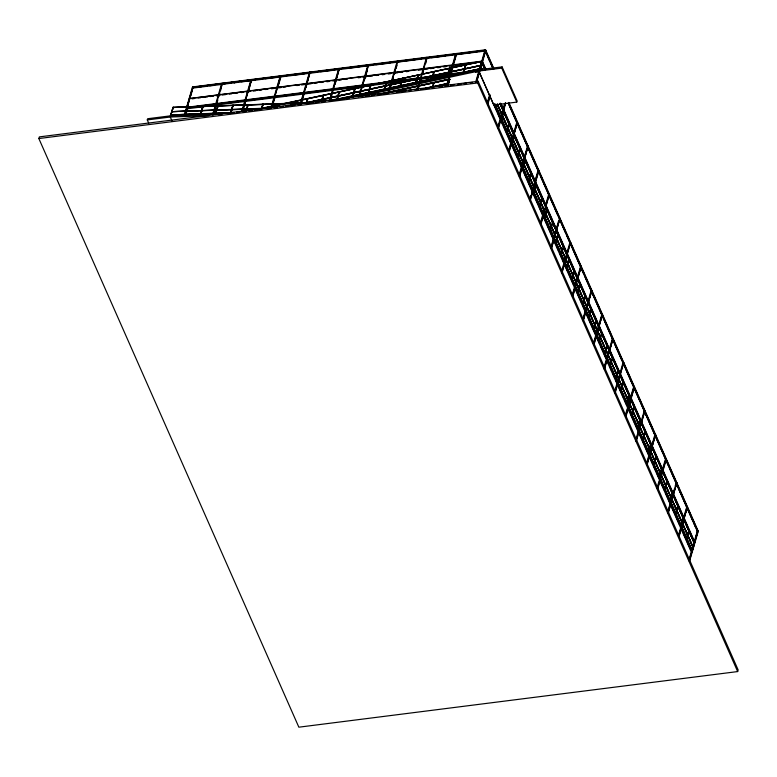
<?xml version="1.0" encoding="UTF-8"?>
<svg xmlns="http://www.w3.org/2000/svg" width="777" height="777" viewBox="0 0 777 777"><rect width="100%" height="100%" fill="white"/><g stroke="black" fill="none" stroke-linecap="round" stroke-linejoin="round"><path stroke-width="1.17" d="M425.922 88.073L448.387 83.265L427.185 88.287M378.632 94.289L449.601 79.118L378.603 94.512M383.44 93.745L449.708 79.371L383.469 93.531M479.312 68.91L330.303 100.544M339.85 98.99L479.448 68.939L335.013 99.757M307.673 102.826L480.283 65.443L305.225 102.865M481.458 61.519L261.48 108.324M263.937 108.285L481.487 61.296M38.85 138.549L39.336 136.888L478.146 81.274L738.15 669.92L737.664 671.571L298.854 727.185L38.85 138.549L477.67 82.935L478.146 81.274M148.737 123.213L147.29 119.93L147.64 118.726L170.629 115.812L221.503 114.034M170.377 115.686C178.545 90.006 165.248 133.576 173.154 107.343M170.513 115.977L173.281 107.634M170.629 115.812L170.28 117.016L172.173 121.309M184.353 114.967L192.434 87.15L193.055 87.073L190.919 95.688M186.626 107.945L189.539 99.301L187.49 106.808M485.703 69.406L482.07 61.13L189.365 98.524M476.738 81.789L485.829 50.495L485.353 49.815L192.813 86.888L192.541 87.587L193.279 87.568M184.907 114.306L192.317 88.811M184.771 115.181L193.055 87.073M193.172 87.141L192.9 87.84L192.677 87.345M185.538 114.229L188.228 104.953M185.363 115.171C193.522 89.491 180.235 133.052 188.141 106.828M185.489 115.452L187.772 106.867M200.349 114.646C208.508 88.966 195.221 132.527 203.118 106.303M200.476 114.938L202.758 106.352M212.597 114.734L221.688 83.45L222.309 83.372L220.513 90.822M213.015 114.947L222.309 83.372M214.112 112.84L216.132 105.886M217.142 102.409L217.822 100.087M218.832 96.61L219.842 93.133M215.326 114.122C223.485 88.442 210.198 132.003 218.104 105.779M215.452 114.413L217.735 105.827M228.399 103.564L228.729 102.428M234.431 82.818L234.644 82.071M230.614 112.568L233.081 105.254L231.109 112.811M230.74 112.85L232.721 105.303M230.672 113.559L233.081 105.254M241.851 111.033L250.942 79.74L251.563 79.662L248.417 91.744M242.278 111.237L251.369 79.953M242.473 110.956L251.563 79.662M243.036 110.285L245.726 101.02M245.891 111.004L248.067 104.74L246.688 110.208M246.319 110.256L247.698 104.778M246.26 110.956L248.067 104.74M261.179 109.44L263.053 104.215L261.975 108.654M261.606 108.702L262.684 104.264M261.538 109.402L263.053 104.215M271.105 107.323L280.196 76.029L281.041 76.447L280.196 76.029M271.532 107.537L280.623 76.243M271.736 107.245L280.827 75.952M272.29 106.585L274.98 97.31M278.011 86.878L280.701 77.613M275.116 107.42L276.088 105.303L275.612 107.673M275.243 107.712L275.718 105.351M275.485 107.381L276.088 105.303M276.457 107.886L278.03 103.691L277.253 107.09M276.894 107.139L277.661 103.739M276.826 107.838L278.03 103.691M290.627 105.08L291.899 101.923L291.122 105.322M290.763 105.371L291.53 101.972M290.996 105.031L291.899 101.923M292.045 105.293L293.016 103.166L292.54 105.536M292.171 105.575L292.647 103.215M292.414 105.245L293.016 103.166M300.019 104.778L309.45 72.329L310.081 72.242L305.924 87.811M300.446 104.982L309.877 72.533M300.65 104.701L310.081 72.242M301.884 101.719L303.904 94.765M306.138 102.739L307.711 98.543L306.633 102.982M306.274 103.03L307.342 98.592M306.507 102.69L307.711 98.543M321.348 101.428L323.523 95.163L321.843 101.68M321.484 101.719L323.154 95.212M321.717 101.389L323.523 95.163M329.273 101.068L338.704 68.619L339.335 68.541L335.178 84.101M330.04 100.116L339.131 68.823M329.904 100.991L339.335 68.541M330.458 100.33L331.808 95.688M336.558 100.126L339.335 91.783L337.354 99.33M336.995 99.378L338.966 91.832M336.927 100.078L339.335 91.783M352.37 96.746C360.538 71.066 347.241 114.627 355.147 88.403M352.505 97.038L354.788 88.452M358.867 96.202L367.958 64.909L368.803 65.326M359.295 96.406L368.385 65.122M359.498 96.125L368.589 64.831M364.763 79.235L367.463 69.969M368.181 93.366C376.35 67.686 363.053 111.247 370.959 85.023M368.317 93.658L370.6 85.072M383.993 89.986C392.162 64.306 378.865 107.867 386.771 81.643M384.129 90.278L386.412 81.692M388.121 92.492L397.212 61.208L398.057 61.626M388.549 92.706L397.843 61.121M388.966 92.91L389.646 90.598M390.656 87.121L391.666 83.644M392.676 80.167L393.347 77.846M394.357 74.369L395.367 70.892M396.037 68.58L397.047 65.103M399.805 86.606C407.974 60.927 394.677 104.487 402.583 78.263M399.941 86.898L402.224 78.312M401.35 91.443L402.321 89.326L401.845 91.696M401.486 91.735L401.952 89.374M401.719 91.404L402.321 89.326M415.627 83.226C423.786 57.547 410.499 101.107 418.395 74.883M415.753 83.518L418.036 74.932M416.559 90.142L418.133 85.946L417.356 89.345M416.928 90.093L418.133 85.946M417.045 89.947L426.466 57.498L427.097 57.42L425.631 63.704M417.463 90.151L427.097 57.42M418.56 88.044L419.57 84.567M420.24 82.255L421.251 78.778M422.941 72.98L423.611 70.658M431.439 79.846C439.597 54.167 426.311 97.727 434.207 71.503M431.565 80.138L433.848 71.552M432.07 87.801L433.945 82.566L432.867 87.005M432.439 87.752L433.945 82.566M437.364 77.078L437.694 75.952M443.385 56.342L443.609 55.585M447.251 76.467C455.409 50.787 442.123 94.347 450.019 68.123M447.377 76.758L449.66 68.172M446.299 86.237L455.72 53.788L456.565 54.205L455.72 53.788M447.727 82.974L449.077 78.331M449.747 76.02L456.148 54.002M446.921 86.16L456.352 53.71M447.581 85.451L449.757 79.186L448.378 84.664M451.855 70.435L452.865 66.958M453.535 64.637L456.235 55.361M447.717 85.742L449.757 79.186M463.063 73.087C471.221 47.407 457.935 90.967 465.831 64.744M463.189 73.378L465.472 64.792M479.234 69.658L481.643 61.364L479.234 70.532M481.41 61.694L478.768 71.037L493.783 105.021L516.763 102.108L517.123 100.903L502.107 66.909L478.875 69.707M475.553 82.527L484.974 50.078L485.606 50L476.175 82.449M476.019 81.944L476.369 81.993M481.973 69.969L480.565 66.414L482.352 69.707M481.798 61.83L482.07 61.13M486.538 53.788L485.353 49.815M476.311 81.585L485.402 50.291L192.851 87.364M476.408 82.119L475.99 81.808M479.73 70.775L482.138 62.481M482.323 61.762L481.905 61.451M485.606 50.447L192.647 87.209M487.519 101.942L489.539 94.988M487.47 104.176L490.161 94.911M487.694 104.672L490.384 95.406M516.763 102.108L501.757 68.123L502.107 66.909M496.843 104.361L495.707 107.809L496.969 104.652M497.804 127.137L499.825 120.182M500.835 116.715L504.535 103.963M498.562 126.195L505.293 103.011M498.086 128.224L505.497 102.719M498.31 128.72L505.72 103.224M501.923 116.744C510.081 90.909 494.803 141.735 503.564 111.849M508.76 150.029L513.471 133.799M514.141 131.478L516.841 122.212L517.463 122.572M509.178 150.233L517.259 122.416M508.712 152.263L517.463 122.135L509.265 151.602M519.376 174.067L527.457 146.251L528.088 146.173L519.551 176.806M519.463 175.437L527.884 146.465M519.327 176.311L528.088 146.173M525.349 161.169L522.931 169.464L524.912 161.907M530.788 173.494L528.379 181.789L530.361 174.242M529.661 199.271L530.672 195.794M532.692 188.84L537.742 171.455M532.264 191.093L532.896 190.647L532.264 191.093L530.332 186.723M530.419 198.32L538.5 170.503M529.953 200.349L538.704 170.221L538.296 170.794M538.704 170.658L538.296 170.348L538.927 170.717L530.167 200.845M535.207 188.646L536.47 185.489L533.828 194.124L536.237 185.82M540.646 200.971L541.919 197.814L539.267 206.449L541.686 198.154M540.617 222.154L544.658 208.246M545.998 203.613L548.698 194.337L549.436 194.328L548.805 194.774L547.95 192.21M540.569 224.388L549.32 194.26L541.122 223.727M545.493 215.375L546.697 211.227M550.942 227.71L551.845 224.602M551.233 246.192L558.644 220.697M551.32 247.562L559.741 218.59M551.184 248.436L559.945 218.308L559.314 218.386M559.945 218.745L556.633 211.878M551.408 248.931L559.945 218.308M556.39 240.035L557.294 236.927M563.471 247.475L561.052 255.769L562.13 251.33M561.518 271.396L569.939 242.424L570.561 242.793M566.87 253.797L567.385 253.729M571.969 247.232L570.153 242.482M562.14 271.319L570.561 242.346L562.024 272.98M568.91 259.8L566.501 268.094L567.579 263.665M574.358 272.135L571.95 280.429L573.931 272.882M572.134 295.445L576.855 279.215M577.865 275.738L580.555 266.472L581.186 266.385L572.979 295.862M580.769 266.521L581.293 266.453L580.769 266.521L574.494 252.311M572.902 294.493L580.982 266.676M572.426 296.523L581.186 266.385M579.807 284.46L577.398 292.754L579.37 285.208M585.246 296.795L582.837 305.089L584.819 297.542M583.09 318.327L590.841 291.666M585.363 311.305L585.994 310.858L585.363 311.305L582.954 305.847M583.177 319.697L591.598 290.724M583.051 320.561L591.802 290.433L591.171 290.511M591.802 290.88L588.5 284.003M583.265 321.066L591.802 290.433M589.665 311.946L590.938 308.79L588.286 317.414L590.695 309.12M593.375 343.531L599.096 323.824M599.776 321.513L601.796 314.559L602.534 314.539M607.216 327.01L602.01 314.607M594.133 342.579L602.214 314.763M594.007 343.444L602.418 314.471L593.89 345.105M599.951 338.675L600.854 335.567M607.031 346.115L604.623 354.409L606.303 347.892M604.001 367.57L606.021 360.615M607.361 355.983L612.412 338.597L613.043 338.519L604.506 369.143M613.043 338.966L612.519 339.025L613.257 339.015M604.079 368.939L612.839 338.811M604.283 368.648L613.043 338.519M612.48 358.44L610.071 366.734L611.752 360.227M615.986 376.699L616.588 374.631M614.957 390.452L620.007 373.067M620.677 370.755L622.698 363.801M614.908 392.696L623.659 362.558L615.122 393.191M623.659 363.005L623.037 362.645M623.368 383.1L620.959 391.394L622.037 386.956M628.816 395.425L626.408 403.729L628.389 396.173M625.232 415.656L627.253 408.702M628.263 405.225L633.313 387.84M633.867 386.742L634.391 386.674L633.867 386.742L634.838 388.927M626 414.704L634.081 386.897M625.864 415.578L634.285 386.606L633.653 386.684L634.498 387.101L634.285 386.606M625.747 417.23L634.498 387.101M634.265 407.76L631.856 416.054L632.633 412.655M633.236 410.577L634.498 407.42L631.73 415.763M638.675 422.911L639.947 419.755L637.295 428.389L639.714 420.085M635.858 439.704L638.208 431.585M639.218 428.108L644.269 410.722L644.9 411.091M635.945 441.064L644.9 410.644L636.363 441.278M644.123 435.237L645.396 432.08L642.744 440.714L645.153 432.42M647.144 461.421L654.555 435.926M649.193 455.186L649.718 455.118M646.901 463.956L655.312 434.974M646.765 464.821L655.516 434.693L646.988 465.316M654.108 463.014L655.322 458.857M659.556 475.339L660.761 471.192M657.099 487.781L659.119 480.837M661.14 473.883L665.18 459.974M666.142 459.178L665.734 458.867L666.355 459.226L657.604 489.364M657.381 488.869L666.142 458.731L665.734 459.314M665.005 487.674L666.21 483.517M668.055 510.674L674.446 488.646M675.126 486.334L676.136 482.857L676.874 482.847M667.802 513.199L676.553 483.061M668.006 512.907L676.757 482.779L668.22 513.403M677.835 506.4L675.417 514.695L676.194 511.295M683.643 518.677L680.866 527.02L683.517 518.395M682.07 522.872L682.973 519.764M678.671 534.712L686.751 506.895L687.383 506.818L678.845 537.451M682.391 530.973L681.05 527.321M687.596 507.313L686.975 507.4L685.518 503.671M678.758 536.081L687.179 507.109M678.622 536.956L687.383 506.818M681.575 527.253L680.943 527.69M687.694 533.877L688.966 530.72L686.188 539.063M688.956 559.916L690.976 552.962M691.986 549.485L697.037 532.099M691.928 550.359L694.483 543.084M689.461 561.489L698.222 531.361L697.591 530.992M690.52 555.778L692.958 547.27L497.241 104.167M693.55 545.347L695.23 539.549M695.91 537.237L697.367 530.944L698.115 530.934L508.886 102.525M689.714 558.964L697.795 531.147M689.248 560.994L697.999 530.866M691.559 551.738L692.122 551.641L694.531 543.337L500.233 103.312M313.549 102.379L172.931 107.508L313.655 102.622M301.437 103.283L173.038 107.275M259.052 108.858L171.727 111.655L271.154 107.964M227.826 113.16L170.785 114.899L233.877 112.471M254.39 109.839L259.12 108.829M254.361 110.062L258.042 109.334M262.645 108.294L481.594 61.548M255.652 110.062L258.022 109.557M298.125 104.38L301.68 103.623M298.106 104.604L301.651 103.846M306.381 102.836L480.254 65.666M298.242 104.633L300.602 104.128M306.517 102.865L480.39 65.695M341.909 99.155L479.118 69.823M358.119 96.824L478.768 71.037L501.757 68.123M421.183 89.083L423.552 88.578M425.893 88.296L448.504 83.518M310.295 72.747L309.45 72.329M339.549 69.036L338.704 68.619M485.081 50.515L485.829 50.495M197.717 87.228L201.33 86.771M203.739 86.47L207.342 86.004M209.751 85.703L213.364 85.247M222.999 84.023L225.408 83.722M229.021 83.265L231.42 82.954M233.828 82.653L237.441 82.197M241.055 81.74L243.463 81.43M247.076 80.973L249.485 80.672M253.098 80.206L255.497 79.905M259.11 79.448L262.723 78.992M265.132 78.681L268.745 78.224M271.154 77.923L274.767 77.467M284.392 76.243L286.8 75.942M290.413 75.486L292.822 75.175M295.231 74.874L298.844 74.417M302.457 73.951L304.866 73.65M308.469 73.193L310.878 72.892M314.491 72.426L316.899 72.125M320.512 71.669L324.126 71.212M326.534 70.901L330.147 70.445M332.546 70.144L334.955 69.833M338.568 69.376L340.977 69.075M345.794 68.463L348.203 68.162M350.612 67.852L354.225 67.395M356.633 67.094L360.237 66.628M362.645 66.327L366.258 65.87M369.871 65.414L372.28 65.103M375.893 64.646L378.302 64.345M381.915 63.889L385.518 63.432M387.927 63.122L390.336 62.82M393.949 62.364L402.379 61.296M405.992 60.839L409.596 60.373M412.004 60.072L415.617 59.615M418.026 59.305L421.639 58.848M424.048 58.547L426.456 58.246M431.274 57.634L433.683 57.323M437.286 56.867L439.695 56.566M443.308 56.109L445.716 55.798M449.329 55.342L451.738 55.041M455.351 54.584L457.76 54.273M461.363 53.817L463.772 53.516M467.385 53.05L470.998 52.593M473.407 52.292L477.02 51.836M479.428 51.525L483.041 51.068M192.638 88.122L485.178 51.049L493.026 68.813M481.934 61.577L189.394 98.65L189.617 99.155M192.016 98.844L194.425 98.543M198.038 98.087L200.447 97.776M204.06 97.319L207.673 96.863M210.081 96.562L213.694 96.105M216.093 95.794L219.706 95.338M222.115 95.037L225.728 94.571M229.341 94.114L231.75 93.813M235.363 93.357L237.772 93.046M241.385 92.589L243.784 92.288M246.192 91.977L249.805 91.521M253.419 91.064L255.827 90.763M259.44 90.307L261.849 89.996M265.462 89.54L267.861 89.238M271.474 88.782L275.087 88.316M277.496 88.015L281.109 87.558M283.518 87.247L285.926 86.946M296.756 85.577L299.164 85.266M301.573 84.965L305.186 84.508M307.595 84.198L311.208 83.741M314.821 83.285L317.23 82.984M320.833 82.527L323.242 82.216M326.855 81.76L329.263 81.459M332.877 80.993L336.49 80.536M338.898 80.235L341.307 79.924M344.91 79.468L347.319 79.167M358.158 77.797L360.567 77.486M362.976 77.185L366.589 76.729M368.997 76.418L372.601 75.961M376.214 75.505L378.622 75.204M382.235 74.738L384.644 74.437M388.257 73.98L390.666 73.669M394.279 73.213L397.882 72.756M400.291 72.455L402.7 72.144M406.313 71.688L408.721 71.387M418.356 70.163L421.96 69.707M424.368 69.406L427.981 68.949M430.39 68.638L434.003 68.182M437.616 67.725L440.025 67.414M443.638 66.958L446.037 66.657M449.65 66.2L452.059 65.89M455.672 65.433L458.08 65.132M461.693 64.676L464.102 64.365M467.715 63.908L470.124 63.607M473.727 63.151L476.136 62.84M481.653 62.238L485.518 69.998M480.497 66.637L482.284 69.93M186.898 107.255L479.438 70.183M186.762 107.702L473.29 71.397M186.985 108.207L189.394 107.896M199.019 106.672L202.632 106.216M205.041 105.915L208.654 105.458M212.267 105.002L214.675 104.691M218.288 104.235L220.687 103.933M224.3 103.477L226.709 103.166M230.322 102.71L232.731 102.409M236.344 101.952L238.753 101.641M242.366 101.185L244.774 100.884M248.378 100.418L250.786 100.116M254.4 99.66L258.013 99.203M260.421 98.893L264.034 98.436M266.443 98.135L270.056 97.679M279.681 96.455L282.09 96.154M285.703 95.697L288.112 95.386M290.52 95.085L294.133 94.629M297.737 94.163L300.145 93.862M303.758 93.405L306.167 93.094M309.78 92.638L312.189 92.337M315.802 91.88L319.415 91.424M321.824 91.113L325.427 90.656M327.836 90.355L330.244 90.045M341.084 88.675L343.492 88.374M345.901 88.063L349.504 87.607M351.913 87.306L355.526 86.839M359.139 86.383L361.548 86.082M365.161 85.625L367.57 85.315M371.183 84.858L373.582 84.557M383.216 83.333L385.625 83.032M389.238 82.576L391.647 82.265M402.476 80.895L404.885 80.585M407.294 80.284L410.907 79.827M413.315 79.516L416.928 79.06M426.554 77.846L428.962 77.535M432.575 77.078L434.984 76.777M438.597 76.321L441.006 76.01M444.619 75.554L447.028 75.252M450.631 74.796L453.04 74.485M463.879 73.116L466.287 72.805M186.606 108.858L462.441 73.902M475.573 72.242L479.156 71.785L691.549 552.641M449.883 79.477L449.397 79.235M434.071 82.857L433.576 82.615M147.29 119.93L170.28 117.016L209.042 115.666M418.259 86.237L417.764 85.994M218.386 114.598L221.999 114.141M230.429 113.073L234.042 112.607M236.451 112.306L240.064 111.849M242.463 111.538L246.076 111.082M248.485 110.781L252.098 110.324M254.506 110.013L258.119 109.557M267.744 108.343L271.358 107.877M273.766 107.576L277.379 107.119M279.788 106.818L283.401 106.352M285.81 106.051L289.423 105.594M291.831 105.284L295.435 104.827M297.844 104.526L301.457 104.069M309.887 103.001L313.5 102.545M315.909 102.234L319.512 101.777M321.921 101.476L325.534 101.02M329.147 100.554L332.76 100.097M335.169 99.796L337.577 99.495M341.19 99.029L344.794 98.572M347.202 98.271L349.611 97.96M365.268 95.979L368.881 95.522M371.28 95.221L374.893 94.765M377.301 94.454L380.915 93.998M383.323 93.696L385.732 93.386M396.561 92.016L400.174 91.56M402.583 91.249L406.196 90.792M408.605 90.491L411.014 90.181M414.627 89.724L418.24 89.268M420.639 88.966L424.252 88.51M426.66 88.199L429.069 87.898M438.704 86.674L442.317 86.218M444.726 85.917L448.329 85.451M450.738 85.149L454.351 84.693M457.964 84.237L461.577 83.78M463.986 83.469L466.394 83.168M470.007 82.712L472.406 82.401M366.822 95.872L369.23 95.571M503.671 109.47L503.04 109.916L503.564 109.848M500.514 118.59L501.039 118.522M500.407 118.959L500.932 118.9M516.948 122.64L517.686 122.63M508.877 123.883L506.594 132.469L509.003 124.174M513.762 133.576L514.287 133.508L513.655 133.955M514.325 136.218L512.043 144.804L514.452 136.509M511.14 142.628L511.664 142.56L511.023 143.007L507.167 134.266M528.195 146.241L527.67 146.309L520.92 131.012M528.088 146.62L527.564 146.688L522.736 135.752M527.68 146.756L528.302 146.668M519.774 148.543L517.492 157.129L519.9 148.834M524.388 157.624L524.912 157.556M524.281 157.993L524.796 157.935M525.213 160.878L522.804 169.172M522.28 166.608L521.649 167.045L522.173 166.977M530.662 173.203L528.253 181.497M549.543 194.755L548.698 194.337M545.629 205.711L546.144 205.643L545.512 206.08M546.998 210.198L544.716 218.784L547.125 210.48M559.421 218.813L560.159 218.803M552.447 222.523L550.165 231.109L552.573 222.814M556.245 229.749L556.769 229.681L556.138 230.128M557.896 234.848L555.613 243.444L558.022 235.14M553.612 238.801L554.137 238.733L553.506 239.18L555.924 244.638M570.046 242.861L570.784 242.842M563.335 247.183L560.926 255.478M568.783 259.508L566.375 267.812M564.238 262.84L564.762 262.781L564.121 263.218L563.16 261.033M581.4 266.89L580.555 266.472M574.232 271.843L571.823 280.138M579.681 284.168L577.262 292.473M574.854 286.888L575.378 286.82L574.747 287.267L581.983 303.652M591.278 290.938L592.025 290.928M585.12 296.503L582.711 304.798M588.102 301.874L588.626 301.816L587.995 302.253M601.903 314.986L602.428 314.918M602.641 314.976L601.796 314.559M596.017 321.163L593.735 329.749L596.144 321.455M598.727 325.922L599.252 325.854M598.611 326.301L599.135 326.233M601.456 333.488L599.174 342.074L601.592 333.78M596.095 334.974L596.619 334.906M596.503 335.285L595.017 333.168M606.905 345.823L604.496 354.118M609.343 349.961L609.867 349.903L609.236 350.34M612.354 358.148L609.945 366.443M606.711 359.013L607.235 358.945L606.604 359.392L608.537 363.762M623.144 363.073L623.882 363.063M617.802 370.483L615.384 378.778M617.929 370.775L615.52 379.069M619.968 374.009L620.483 373.941L619.852 374.388M623.241 382.808L620.833 391.103M628.69 395.143L626.281 403.438M630.584 398.047L631.109 397.989L630.477 398.426M627.952 407.099L628.476 407.031L627.845 407.478M645.124 411.14L644.376 411.159L647.387 417.336M641.2 422.096L641.724 422.028L641.093 422.474M638.577 431.148L639.092 431.08L638.461 431.517M654.894 434.77L655.633 434.761L655.001 435.198L652.107 428.642M655.108 435.266L655.739 435.188M650.475 444.454L648.193 453.049L650.602 444.745M651.825 446.134L652.35 446.066L651.709 446.513M655.924 456.789L653.506 465.083M656.05 457.08L653.642 465.374M661.363 469.114L659.081 477.7L661.499 469.405M659.809 479.234L660.333 479.166L659.702 479.603M666.812 481.449L664.529 490.034L666.938 481.74M676.981 483.275L676.243 483.284L684.556 501.486M672.26 493.774L669.978 502.36L672.387 494.065M673.067 494.221L673.581 494.153M672.95 494.599L673.474 494.531M670.434 503.273L670.959 503.205M670.842 503.583L670.328 503.651L665.5 492.725M677.699 506.109L675.291 514.403M686.965 506.954L687.49 506.886L686.858 507.332L682.031 496.396M683.682 518.269L684.207 518.201L683.274 518.725M688.723 531.06L686.314 539.355M692.958 547.27L497.562 104.128M692.326 550.475L494.832 104.079M691.948 550.747L495.143 104.04M691.627 551.388L692.19 551.291L494.764 104.312M303.865 103.195L307.498 103.069M311.13 102.943L313.549 102.855M171.727 111.655L271.27 108.207M170.785 114.899L233.984 112.723M231.459 113.034L233.877 112.947M485.712 50.068L493.919 68.648M538.704 170.221L538.927 170.717M666.142 458.731L666.355 459.226M698.222 531.361L697.746 530.672L697.843 531.623M485.402 50.291L493.745 69.172M508.459 102.486L697.999 531.303M485.198 50.136L488.092 56.692M489.054 58.877L490.986 63.248M510.295 106.964L511.256 109.149M512.228 111.334L513.675 114.617M514.636 116.803L517.055 122.261M518.502 125.544L519.949 128.817M528.156 147.397L529.118 149.582M530.089 151.768L531.536 155.05M532.498 157.236L535.402 163.792M536.363 165.977L537.81 169.26M538.772 171.445L546.979 190.025M550.359 197.669L551.806 200.952M552.777 203.137L555.672 209.693M560.013 219.532L564.84 230.458M565.811 232.644L567.259 235.926M568.22 238.112L569.667 241.385M570.639 243.57L573.533 250.126M582.216 269.804L583.673 273.077M586.081 278.545L587.529 281.818M592.356 292.754L596.697 302.583M597.668 304.769L599.116 308.051M600.077 310.237L601.524 313.519M603.943 318.978L605.39 322.261M606.351 324.446L612.15 337.558M612.635 338.655L614.558 343.026M616.006 346.299L616.977 348.484M617.938 350.67L619.386 353.953M620.357 356.138L623.251 362.694M624.213 364.879L632.42 383.459M635.8 391.113L637.247 394.386M638.218 396.571L641.112 403.127M642.074 405.312L644.007 409.683M648.348 419.522L652.699 429.36M653.661 431.546L655.108 434.819M656.079 437.004L658.974 443.57M659.935 445.755L665.248 457.77M665.734 458.867L669.104 466.521M671.522 471.979L672.969 475.262M673.931 477.447L675.864 481.818M689.384 512.412L690.831 515.695M691.792 517.88L697.105 529.904M484.974 50.078L485.198 50.583M569.939 242.424L570.153 242.919M612.412 338.597L612.635 339.093M644.269 410.722L644.492 411.227M676.136 482.857L676.349 483.352M686.751 506.895L686.975 507.4M487.5 55.973L489.908 61.441M490.879 63.627L492.812 67.997M508.741 104.06L521.775 133.566M528.525 148.873L536.256 166.356M537.218 168.541L539.636 174.009M540.598 176.194L554.118 206.789M555.079 208.974L557.488 214.442M559.906 219.91L565.695 233.022M566.666 235.208L569.56 241.764M572.94 249.417L583.556 273.455M584.527 275.641L590.802 289.85M591.763 292.035L601.417 313.889M608.177 329.195L613.49 341.21M614.452 343.395L621.697 359.79M623.62 364.16L625.067 367.443M626.039 369.629L633.274 386.023M634.246 388.209L639.549 400.233M640.52 402.418L651.136 426.456M655.487 436.295L663.208 453.778M664.17 455.963L668.997 466.89M669.968 469.075L677.69 486.567M678.651 488.752L681.07 494.211M687.344 508.42L689.277 512.791M690.238 514.976L692.647 520.444M693.618 522.63L695.551 527M696.513 529.186L697.474 531.371M508.236 103.244L697.571 531.905M482.43 61.383L485.81 69.036M501.252 104.001L694.823 542.239L694.191 542.686L694.716 542.618L500.66 103.292M694.337 542.443L694.551 542.938M482.022 62.451L485.178 69.474M500.165 103.545L694.415 543.308L499.854 103.584M481.769 62.267L485.207 70.037M499.922 103.351L694.162 543.123M481.701 62.49L484.644 69.153M497.494 104.361L693.21 547.464L497.173 104.4M480.565 66.414L482.041 69.745M494.658 104.691L692.084 551.67M494.201 103.972L691.88 551.515M691.705 551.495L691.918 551.991M494.619 105.847L496.542 110.217M497.999 113.5L499.922 117.871M500.893 120.056L502.826 124.427M503.787 126.612L506.196 132.08M511.509 144.095L514.403 150.651M515.374 152.846L517.783 158.304M518.754 160.489L529.37 184.537M533.236 193.279L538.063 204.205M539.024 206.391L540.957 210.761M541.919 212.947L544.337 218.415M545.299 220.6L547.231 224.971M548.193 227.156L552.544 236.995M556.886 246.824L558.818 251.194M559.78 253.38L562.198 258.848M564.607 264.316L567.501 270.872M568.473 273.057L570.405 277.428M571.367 279.613L573.785 285.081M586.334 313.49L588.267 317.861M589.228 320.046L594.055 330.983M597.921 339.724L599.844 344.094M600.815 346.28L603.224 351.738M604.195 353.923L606.118 358.304M609.498 365.948L611.917 371.416M612.878 373.601L614.811 377.972M615.772 380.157L623.504 397.639M624.465 399.825L626.398 404.195M628.331 408.576L629.778 411.849M630.739 414.034L635.081 423.873M636.052 426.058L637.985 430.429M638.947 432.614L641.365 438.082M642.326 440.268L644.259 444.638M645.221 446.824L650.048 457.75M651.019 459.935L652.942 464.306M653.913 466.491L655.846 470.862M656.808 473.047L659.217 478.515M660.188 480.701L664.529 490.54M671.775 506.925L679.496 524.417M683.352 533.158L685.285 537.529M686.256 539.714L691.083 550.64M477.67 82.935L737.664 671.571M426.466 57.498L426.69 57.993M397.212 61.208L397.435 61.704M367.958 64.909L368.181 65.404M308.119 102.933L307.76 102.982M250.942 79.74L251.165 80.235M221.688 83.45L221.901 83.945M192.813 86.888L193.026 87.383M192.434 87.15L192.647 87.655M189.52 98.203L189.743 98.698M187.189 107.848L186.82 107.896M535.003 181.663L535.528 181.595L535.003 181.663M542.997 214.753L543.521 214.695L542.997 214.753M577.486 277.836L578.01 277.768L577.486 277.836M617.336 383.061L617.861 382.993L617.336 383.061M662.441 470.182L662.966 470.114L662.441 470.182M386.509 92.706L386.509 92.706"/></g></svg>
